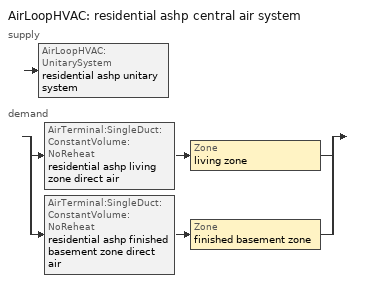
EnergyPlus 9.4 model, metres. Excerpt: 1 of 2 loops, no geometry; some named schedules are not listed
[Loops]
AirLoopHVAC 'residential ashp central air system'
 supply: AirLoopHVAC:UnitarySystem 'residential ashp unitary system'
 demand: split
  | AirTerminal:SingleDuct:ConstantVolume:NoReheat 'residential ashp living zone direct air' > Zone 'living zone'
  | AirTerminal:SingleDuct:ConstantVolume:NoReheat 'residential ashp finished basement zone direct air' > Zone 'finished basement zone'
[Sizing:System]
residential ashp central air system: Type of Load to Size On=Sensible; Design Outdoor Air Flow Rate {m3/s}=Autosize; Central Heating Maximum System Air Flow Ratio=0.3; Preheat Design Temperature {C}=7; Preheat Design Humidity Ratio {kgWater/kgDryAir}=0.008; Precool Design Temperature {C}=12.8; Precool Design Humidity Ratio {kgWater/kgDryAir}=0.008; Central Cooling Design Supply Air Temperature {C}=12.8; Central Heating Design Supply Air Temperature {C}=16.7; Type of Zone Sum to Use=NonCoincident; 100% Outdoor Air in Cooling=Yes; 100% Outdoor Air in Heating=Yes; Central Cooling Design Supply Air Humidity Ratio {kgWater/kgDryAir}=0.0085; Central Heating Design Supply Air Humidity Ratio {kgWater/kgDryAir}=0.008; Cooling Supply Air Flow Rate Method=DesignDay; Cooling Supply Air Flow Rate {m3/s}=0; Cooling Supply Air Flow Rate Per Floor Area {m3/s-m2}=0.00996765; Cooling Fraction of Autosized Cooling Supply Air Flow Rate=1; Cooling Supply Air Flow Rate Per Unit Cooling Capacity {m3/s-W}=3.94755e-05; Heating Supply Air Flow Rate Method=DesignDay; Heating Supply Air Flow Rate {m3/s}=0; Heating Supply Air Flow Rate Per Floor Area {m3/s-m2}=0.00996765; Heating Fraction of Autosized Heating Supply Air Flow Rate=1; Heating Fraction of Autosized Cooling Supply Air Flow Rate=1; Heating Supply Air Flow Rate Per Unit Heating Capacity {m3/s-W}=3.15882e-05; System Outdoor Air Method=ZoneSum; Zone Maximum Outdoor Air Fraction=1; Cooling Design Capacity Method=CoolingDesignCapacity; Cooling Design Capacity {W}=Autosize; Cooling Design Capacity Per Floor Area {W/m2}=234.7; Fraction of Autosized Cooling Design Capacity=1; Heating Design Capacity Method=HeatingDesignCapacity; Heating Design Capacity {W}=Autosize; Heating Design Capacity Per Floor Area {W/m2}=157; Fraction of Autosized Heating Design Capacity=1; Central Cooling Capacity Control Method=OnOff
[ZoneControl:Thermostat]
Name | Zone or ZoneList | Control Type Schedule | Control 1
finished basement zone Thermostat | finished basement zone | finished basement zone Thermostat Schedule | finished basement zone temperature setpoint
living zone Thermostat | living zone | living zone Thermostat Schedule | living zone temperature setpoint
[ThermostatSetpoint:DualSetpoint] Heating Setpoint Temperature Schedule=residential heating setpoint; Cooling Setpoint Temperature Schedule=residential cooling setpoint
finished basement zone temperature setpoint; living zone temperature setpoint
[AirTerminal:SingleDuct:ConstantVolume:NoReheat] Availability Schedule=Always On Discrete
Name | Maximum Air Flow Rate {m3/s}
residential ashp finished basement zone direct air | 0.0677372
residential ashp living zone direct air | 0.261926
[Zone equipment]
finished basement zone: residential ashp finished basement zone direct air
living zone: residential ashp living zone direct air
[Fan:OnOff]
residential ashp supply fan: Availability Schedule=Always On Discrete; Fan Total Efficiency=0.75; Pressure Rise {Pa}=794.58; Maximum Flow Rate {m3/s}=0.329668; Motor Efficiency=1; Motor In Airstream Fraction=1; Fan Power Ratio Function of Speed Ratio Curve=Fan On Off Power Curve; Fan Efficiency Ratio Function of Speed Ratio Curve=Fan On Off Efficiency Curve
[Coil:Cooling:DX:SingleSpeed]
residential ashp cooling coil: Availability Schedule=residential cooling season; Gross Rated Total Cooling Capacity {W}=4923; Gross Rated Sensible Heat Ratio=0.740612; Gross Rated Cooling COP {W/W}=4.07538; Rated Air Flow Rate {m3/s}=0.260427; Rated Evaporator Fan Power Per Volume Flow Rate {W/(m3/s)}=773.391; Total Cooling Capacity Function of Temperature Curve=Cool-Cap-fT1; Total Cooling Capacity Function of Flow Fraction Curve=Cool-Cap-fFF1; Energy Input Ratio Function of Temperature Curve=Cool-EIR-fT1; Energy Input Ratio Function of Flow Fraction Curve=Cool-EIR-fFF1; Part Load Fraction Correlation Curve=Cool-PLF-fPLR1; Nominal Time for Condensate Removal to Begin {s}=1000; Ratio of Initial Moisture Evaporation Rate and Steady State Latent Capacity=1.5; Maximum Cycling Rate {cycles/hr}=3; Latent Capacity Time Constant {s}=45; Condenser Type=AirCooled; Evaporative Condenser Effectiveness=0; Evaporative Condenser Air Flow Rate {m3/s}=Autosize; Evaporative Condenser Pump Rated Power Consumption {W}=Autosize; Crankcase Heater Capacity {W}=0; Maximum Outdoor Dry-Bulb Temperature for Crankcase Heater Operation {C}=0; Basin Heater Capacity {W/K}=0; Basin Heater Setpoint Temperature {C}=10
[Coil:Heating:Electric]
residential ashp supp heater: Availability Schedule=residential heating season; Efficiency=1; Nominal Capacity {W}=6357.25
[Coil:Heating:DX:SingleSpeed]
residential ashp heating coil: Availability Schedule=residential heating season; Gross Rated Heating Capacity {W}=4923; Gross Rated Heating COP {W/W}=3.33368; Rated Air Flow Rate {m3/s}=0.253755; Rated Supply Fan Power Per Volume Flow Rate {W/(m3/s)}=773.391; Heating Capacity Function of Temperature Curve=HP_Heat-Cap-fT1; Heating Capacity Function of Flow Fraction Curve=HP_Heat-CAP-fFF1; Energy Input Ratio Function of Temperature Curve=HP_Heat-EIR-fT1; Energy Input Ratio Function of Flow Fraction Curve=HP_Heat-EIR-fFF1; Part Load Fraction Correlation Curve=HP_Heat-PLF-fPLR1; Defrost Energy Input Ratio Function of Temperature Curve=DefrostEIR; Minimum Outdoor Dry-Bulb Temperature for Compressor Operation {C}=-17.7778; Maximum Outdoor Dry-Bulb Temperature for Defrost Operation {C}=4.44444; Crankcase Heater Capacity {W}=20; Maximum Outdoor Dry-Bulb Temperature for Crankcase Heater Operation {C}=12.7778; Defrost Strategy=ReverseCycle; Defrost Control=OnDemand; Defrost Time Period Fraction=0.166667; Resistive Defrost Heater Capacity {W}=2000
[AirLoopHVAC:UnitarySystem]
residential ashp unitary system: Control Type=Load; Controlling Zone or Thermostat Location=living zone; Dehumidification Control Type=None; Availability Schedule=Always On Discrete; Supply Fan=residential ashp supply fan; Fan Placement=BlowThrough; Supply Air Fan Operating Mode Schedule=Always Off Discrete; Heating Coil=residential ashp heating coil; DX Heating Coil Sizing Ratio=1; Cooling Coil=residential ashp cooling coil; Use DOAS DX Cooling Coil=No; Minimum Supply Air Temperature {C}=2; Latent Load Control=SensibleOnlyLoadControl; Supplemental Heating Coil=residential ashp supp heater; Cooling Supply Air Flow Rate Method=SupplyAirFlowRate; Cooling Supply Air Flow Rate {m3/s}=0.329663; Heating Supply Air Flow Rate Method=SupplyAirFlowRate; Heating Supply Air Flow Rate {m3/s}=0.206832; No Load Supply Air Flow Rate {m3/s}=0; Maximum Supply Air Temperature {C}=76.6667; Maximum Outdoor Dry-Bulb Temperature for Supplemental Heater Operation {C}=4.44444; Maximum Cycling Rate {cycles/hr}=2.5; Heat Pump Time Constant {s}=60; Fraction of On-Cycle Power Use=0.01; Heat Pump Fan Delay Time {s}=60; Ancillary On-Cycle Electric Power {W}=0; Ancillary Off-Cycle Electric Power {W}=0
[AirLoopHVAC]
residential ashp central air system: Design Supply Air Flow Rate {m3/s}=0.329663
[AirLoopHVAC:ReturnPlenum]
Air Loop HVAC Return Plenum 1: Zone=res ds_1 ret air zone
[EnergyManagementSystem:Sensor]
Name | Output:Variable or Output:Meter Index Key | Output:Variable or Output:Meter
residential_ceiling_fan_sched_val_sensor | residential ceiling fan schedule | Schedule Value
residential_ceiling_fan_tin_sensor; res_af_1_tin_s | living zone | Zone Mean Air Temperature
res_af_1_tt_s | living zone | Zone Outdoor Air Drybulb Temperature
res_af_vw_s |  | Site Wind Speed
res_ds_1_win_s | living zone | Zone Mean Air Humidity Ratio
res_infil_1_bath_sch_s | res mv_1 bath exhaust schedule | Schedule Value
res_infil_1_dryer_sch_s | res mv_1 dryer exhaust schedule | Schedule Value
res_infil_1_range_sch_s | res mv_1 range exhaust schedule | Schedule Value
res_infil_1_wh_sch_s | Always On Discrete | Schedule Value
res_nv_1_nva_s | res nv_1 avail schedule | Schedule Value
res_nv_1_sp_s | res nv_1 temp schedule | Schedule Value
res_nv_pb_s |  | Site Outdoor Air Barometric Pressure
res_nv_wt_s |  | Site Outdoor Air Humidity Ratio
[EnergyManagementSystem:Actuator]
Name | Actuated Component Unique | Actuated Component Type | Actuated Component Control Type
residential_ceiling_fan_sched_override | residential ceiling fan master | Schedule:Constant | Schedule Value
res_infil_1_bath_fan_act | res infil_1 bath fan | ElectricEquipment | Electricity Rate
res_infil_1_flow_act | res infil_1 flow | Zone Infiltration | Air Exchange Flow Rate
res_infil_1_house_fan_act | res infil_1 house fan | ElectricEquipment | Electricity Rate
res_infil_1_range_fan_act | res infil_1 range fan | ElectricEquipment | Electricity Rate
res_nv_1_flow_act | res nv_1 flow | Zone Infiltration | Air Exchange Flow Rate
[EnergyManagementSystem:ProgramCallingManager]
res af_1 program calling manager: BeginTimestepBeforePredictor; res_infil_1_program; res_nv_1_program
res ds_1 program calling manager: EndOfSystemTimestepAfterHVACReporting; res_ds_1_program
residential ceiling fan program calling manager: BeginTimestepBeforePredictor; residential_ceiling_fan_schedule_program
[EnergyManagementSystem:Program]
residential_ceiling_fan_schedule_program: If residential_ceiling_fan_sched_val_sensor == 0; Set residential_ceiling_fan_sched_override = 0; ElseIf residential_ceiling_fan_tin_sensor < 22.722; Set residential_ceiling_fan_sched_override = 0; Else; Set residential_ceiling_fan_sched_override = 1; EndIf
res_ds_1_program: Set res_ds_1_lk_sup_fan_equiv = 0; Set res_ds_1_lk_ret_fan_equiv = 0
res_infil_1_program: Set p_m = 0.14; Set p_s = 0.22; Set s_m = 270; Set s_s = 370; Set z_m = 9.99744; Set z_s = 2.4384; Set f_t = (((s_m/z_m)^p_m)*((z_s/s_s)^p_s)); Set Tdiff = res_af_1_tin_s-res_af_1_tt_s; Set dT = @Abs Tdiff; Set c = 0.0453; Set Cs = 0.0533; Set Cw = 0.1592; Set n = 0.67; Set sft = (f_t*0.5); Set temp1 = ((c*Cw)*((sft*res_af_vw_s)^(2*n)))^2; Set Qn = (((c*Cs*(dT^n))^2)+temp1)^0.5; Set Tdiff = res_af_1_tin_s-res_af_1_tt_s; Set dT = @Abs Tdiff; Set QWHV = res_infil_1_wh_sch_s*0.0; Set Qrange = res_infil_1_range_sch_s*0.0472; Set Qdryer = res_infil_1_dryer_sch_s*0.0472; Set Qbath = res_infil_1_bath_sch_s*0.0472; Set QhpwhOut = 0; Set QhpwhIn = 0; Set QductsOut = res_ds_1_lk_ret_fan_equiv; Set QductsIn = res_ds_1_lk_sup_fan_equiv; Set Qout = Qrange+Qbath+Qdryer+QhpwhOut+QductsOut; Set Qin = QWHV+QhpwhIn+QductsIn; Set Qu = @Abs (Qout- Qin); Set Qb = (@Min Qout Qin); Set faneff_wh = 1; Set res_infil_1_house_fan_act = (QWHV*300)/faneff_wh; Set faneff_sp = 0.4719474432000001; Set res_infil_1_range_fan_act = (Qrange*300)/faneff_sp; Set res_infil_1_bath_fan_act = (Qbath*300)/faneff_sp; Set Q_acctd_for_elsewhere = QhpwhOut+QhpwhIn+QductsOut+QductsIn; Set res_infil_1_flow_act = (((Qu^2)+(Qn^2))^0.5)-Q_acctd_for_elsewhere; Set res_infil_1_flow_act = (@Max res_infil_1_flow_act 0)
res_nv_1_program: Set Tdiff = res_af_1_tin_s-res_af_1_tt_s; Set dT = (@Abs Tdiff); Set pt = (@RhFnTdbWPb res_af_1_tt_s res_nv_wt_s res_nv_pb_s); Set NVA = 4890.462504330064; Set Cs = 8.963020389461627e-05; Set Cw = 6.158219665777789e-05; Set MNV = 1.258526515199997; Set MHR = 0.0115; Set MRH = 0.7; Set temp1 = (res_nv_1_nva_s*NVA); Set SGNV = temp1*((((Cs*dT)+(Cw*(res_af_vw_s^2)))^0.5)/1000); If (res_nv_wt_s<MHR) && (pt<MRH) && (res_af_1_tin_s>res_nv_1_sp_s); Set temp2 = (res_af_1_tin_s-res_nv_1_sp_s); Set NVadj1 = temp2/(res_af_1_tin_s-res_af_1_tt_s); Set NVadj2 = (@Min NVadj1 1); Set NVadj3 = (@Max NVadj2 0); Set NVadj = SGNV*NVadj3; Set res_nv_1_flow_act = (@Min NVadj MNV); Else; Set res_nv_1_flow_act = 0; EndIf
[EnergyManagementSystem:GlobalVariable]
res_ds_1_lk_ret_fan_equiv
res_ds_1_lk_sup_fan_equiv
[AvailabilityManager:Scheduled]
residential ashp central air system Availability Manager: Schedule=Always On Discrete
[Generator:PVWatts]
residential photovoltaics generator: DC System Capacity {W}=4000; Module Type=Standard; Array Type=FixedRoofMounted; System Losses=0.14; Array Geometry Type=TiltAzimuth; Tilt Angle {deg}=26.5651; Azimuth Angle {deg}=180; Ground Coverage Ratio=0.4
[ElectricLoadCenter:Inverter:PVWatts]
residential photovoltaics inverter: DC to AC Size Ratio=1.1; Inverter Efficiency=0.96
[ElectricLoadCenter:Generators]
residential photovoltaics elec load center dist Generators: Generator 1=residential photovoltaics generator; Generator 1 Rated Electric Power Output {W}=4000
[ElectricLoadCenter:Distribution]
residential photovoltaics elec load center dist: Generator List=residential photovoltaics elec load center dist Generators; Generator Operation Scheme Type=Baseload; Electrical Buss Type=DirectCurrentWithInverter; Inverter=residential photovoltaics inverter
[PythonPlugin:Instance]
My thermochromic surface emulator: Run During Warmup Days=Yes; Python Module=PythonPluginThermochromicSurface2; Plugin Class=Living_Zone_Surface_Control
[Schedule:Day:Interval]
residential heating setpoint allday1; residential heating setpoint allday2; residential heating setpoint allday3; residential heating setpoint allday4; residential heating setpoint allday5; residential heating setpoint allday6; residential heating setpoint allday7; residential heating setpoint allday8; residential heating setpoint allday9; residential heating setpoint allday10; residential heating setpoint allday11; residential heating setpoint allday12: No, 24:00, 20
Schedule Day 9; Schedule Day 10; Schedule Day 11; Schedule Day 8: No, 24:00, 0
residential cooling setpoint allday1; residential cooling setpoint allday2; residential cooling setpoint allday3; residential cooling setpoint allday4; residential cooling setpoint allday10; residential cooling setpoint allday11; residential cooling setpoint allday12: No, 01:00, 24.7778, 02:00, 24.7778, 03:00, 24.7778, 04:00, 24.7778, 05:00, 24.7778, 06:00, 24.7778, 07:00, 24.7778, 08:00, 24.7778, 09:00, 24.7778, 10:00, 24.7778, 11:00, 24.7778, 12:00, 24.7778, 13:00, 24.7778, 14:00, 24.7778, 15:00, 24.7778, 16:00, 24.7778, 17:00, 24.7778, 18:00, 24.7778, 19:00, 24.7778, 20:00, 24.7778, 21:00, 24.7778, 22:00, 24.7778, 23:00, 24.7778, 24:00, 24.7778
residential cooling setpoint allday5; residential cooling setpoint allday6; residential cooling setpoint allday7; residential cooling setpoint allday8; residential cooling setpoint allday9: No, 01:00, 20.7778, 02:00, 20.7778, 03:00, 20.7778, 04:00, 20.7778, 05:00, 20.7778, 06:00, 20.7778, 07:00, 24.7778, 08:00, 24.7778, 09:00, 24.7778, 10:00, 24.7778, 11:00, 24.7778, 12:00, 24.7778, 13:00, 24.7778, 14:00, 24.7778, 15:00, 24.7778, 16:00, 24.7778, 17:00, 24.7778, 18:00, 24.7778, 19:00, 24.7778, 20:00, 24.7778, 21:00, 24.7778, 22:00, 24.7778, 23:00, 24.7778, 24:00, 24.7778
residential cooling season allday1; residential cooling season allday10; residential cooling season allday11; residential cooling season allday12; residential cooling season allday2; residential cooling season allday3; residential cooling season allday4; residential cooling season allday5; residential cooling season allday6; residential cooling season allday7; residential cooling season allday8; residential cooling season allday9; residential heating season allday1; residential heating season allday10; residential heating season allday11; residential heating season allday12; residential heating season allday2; residential heating season allday3; residential heating season allday4; residential heating season allday5; residential heating season allday6; residential heating season allday7; residential heating season allday8; residential heating season allday9: No, 24:00, 1
[Schedule:Week:Daily]
residential heating setpoint Week Rule - Jan1-Jan6: Schedule Day 9, residential heating setpoint allday1, residential heating setpoint allday1, residential heating setpoint allday1, residential heating setpoint allday1, residential heating setpoint allday1, residential heating setpoint allday1, Schedule Day 9, Schedule Day 9, Schedule Day 9, Schedule Day 9, Schedule Day 9
residential heating setpoint Week Rule - Jan7-Jan27: residential heating setpoint allday1, residential heating setpoint allday1, residential heating setpoint allday1, residential heating setpoint allday1, residential heating setpoint allday1, residential heating setpoint allday1, residential heating setpoint allday1, Schedule Day 9, Schedule Day 9, Schedule Day 9, Schedule Day 9, Schedule Day 9
residential heating setpoint Week Rule - Jan28-Feb3: residential heating setpoint allday1, residential heating setpoint allday1, residential heating setpoint allday1, residential heating setpoint allday1, residential heating setpoint allday2, residential heating setpoint allday2, residential heating setpoint allday2, Schedule Day 9, Schedule Day 9, Schedule Day 9, Schedule Day 9, Schedule Day 9
residential heating setpoint Week Rule - Feb4-Feb24: residential heating setpoint allday2, residential heating setpoint allday2, residential heating setpoint allday2, residential heating setpoint allday2, residential heating setpoint allday2, residential heating setpoint allday2, residential heating setpoint allday2, Schedule Day 9, Schedule Day 9, Schedule Day 9, Schedule Day 9, Schedule Day 9
residential heating setpoint Week Rule - Feb25-Mar3: residential heating setpoint allday2, residential heating setpoint allday2, residential heating setpoint allday2, residential heating setpoint allday2, residential heating setpoint allday3, residential heating setpoint allday3, residential heating setpoint allday3, Schedule Day 9, Schedule Day 9, Schedule Day 9, Schedule Day 9, Schedule Day 9
residential heating setpoint Week Rule - Mar4-Mar31: residential heating setpoint allday3, residential heating setpoint allday3, residential heating setpoint allday3, residential heating setpoint allday3, residential heating setpoint allday3, residential heating setpoint allday3, residential heating setpoint allday3, Schedule Day 9, Schedule Day 9, Schedule Day 9, Schedule Day 9, Schedule Day 9
residential heating setpoint Week Rule - Apr1-Apr28: residential heating setpoint allday4, residential heating setpoint allday4, residential heating setpoint allday4, residential heating setpoint allday4, residential heating setpoint allday4, residential heating setpoint allday4, residential heating setpoint allday4, Schedule Day 9, Schedule Day 9, Schedule Day 9, Schedule Day 9, Schedule Day 9
residential heating setpoint Week Rule - Apr29-May5: residential heating setpoint allday4, residential heating setpoint allday4, residential heating setpoint allday5, residential heating setpoint allday5, residential heating setpoint allday5, residential heating setpoint allday5, residential heating setpoint allday5, Schedule Day 9, Schedule Day 9, Schedule Day 9, Schedule Day 9, Schedule Day 9
residential heating setpoint Week Rule - May6-May26: residential heating setpoint allday5, residential heating setpoint allday5, residential heating setpoint allday5, residential heating setpoint allday5, residential heating setpoint allday5, residential heating setpoint allday5, residential heating setpoint allday5, Schedule Day 9, Schedule Day 9, Schedule Day 9, Schedule Day 9, Schedule Day 9
residential heating setpoint Week Rule - May27-Jun2: residential heating setpoint allday5, residential heating setpoint allday5, residential heating setpoint allday5, residential heating setpoint allday5, residential heating setpoint allday5, residential heating setpoint allday6, residential heating setpoint allday6, Schedule Day 9, Schedule Day 9, Schedule Day 9, Schedule Day 9, Schedule Day 9
residential heating setpoint Week Rule - Jun3-Jun30: residential heating setpoint allday6, residential heating setpoint allday6, residential heating setpoint allday6, residential heating setpoint allday6, residential heating setpoint allday6, residential heating setpoint allday6, residential heating setpoint allday6, Schedule Day 9, Schedule Day 9, Schedule Day 9, Schedule Day 9, Schedule Day 9
residential heating setpoint Week Rule - Jul1-Jul28: residential heating setpoint allday7, residential heating setpoint allday7, residential heating setpoint allday7, residential heating setpoint allday7, residential heating setpoint allday7, residential heating setpoint allday7, residential heating setpoint allday7, Schedule Day 9, Schedule Day 9, Schedule Day 9, Schedule Day 9, Schedule Day 9
residential heating setpoint Week Rule - Jul29-Aug4: residential heating setpoint allday7, residential heating setpoint allday7, residential heating setpoint allday7, residential heating setpoint allday8, residential heating setpoint allday8, residential heating setpoint allday8, residential heating setpoint allday8, Schedule Day 9, Schedule Day 9, Schedule Day 9, Schedule Day 9, Schedule Day 9
residential heating setpoint Week Rule - Aug5-Aug25: residential heating setpoint allday8, residential heating setpoint allday8, residential heating setpoint allday8, residential heating setpoint allday8, residential heating setpoint allday8, residential heating setpoint allday8, residential heating setpoint allday8, Schedule Day 9, Schedule Day 9, Schedule Day 9, Schedule Day 9, Schedule Day 9
residential heating setpoint Week Rule - Aug26-Sep1: residential heating setpoint allday8, residential heating setpoint allday8, residential heating setpoint allday8, residential heating setpoint allday8, residential heating setpoint allday8, residential heating setpoint allday8, residential heating setpoint allday9, Schedule Day 9, Schedule Day 9, Schedule Day 9, Schedule Day 9, Schedule Day 9
residential heating setpoint Week Rule - Sep2-Sep29: residential heating setpoint allday9, residential heating setpoint allday9, residential heating setpoint allday9, residential heating setpoint allday9, residential heating setpoint allday9, residential heating setpoint allday9, residential heating setpoint allday9, Schedule Day 9, Schedule Day 9, Schedule Day 9, Schedule Day 9, Schedule Day 9
residential heating setpoint Week Rule - Sep30-Oct6: residential heating setpoint allday9, residential heating setpoint allday10, residential heating setpoint allday10, residential heating setpoint allday10, residential heating setpoint allday10, residential heating setpoint allday10, residential heating setpoint allday10, Schedule Day 9, Schedule Day 9, Schedule Day 9, Schedule Day 9, Schedule Day 9
residential heating setpoint Week Rule - Oct7-Oct27: residential heating setpoint allday10, residential heating setpoint allday10, residential heating setpoint allday10, residential heating setpoint allday10, residential heating setpoint allday10, residential heating setpoint allday10, residential heating setpoint allday10, Schedule Day 9, Schedule Day 9, Schedule Day 9, Schedule Day 9, Schedule Day 9
residential heating setpoint Week Rule - Oct28-Nov3: residential heating setpoint allday10, residential heating setpoint allday10, residential heating setpoint allday10, residential heating setpoint allday10, residential heating setpoint allday11, residential heating setpoint allday11, residential heating setpoint allday11, Schedule Day 9, Schedule Day 9, Schedule Day 9, Schedule Day 9, Schedule Day 9
residential heating setpoint Week Rule - Nov4-Nov24: residential heating setpoint allday11, residential heating setpoint allday11, residential heating setpoint allday11, residential heating setpoint allday11, residential heating setpoint allday11, residential heating setpoint allday11, residential heating setpoint allday11, Schedule Day 9, Schedule Day 9, Schedule Day 9, Schedule Day 9, Schedule Day 9
residential heating setpoint Week Rule - Nov25-Dec1: residential heating setpoint allday11, residential heating setpoint allday11, residential heating setpoint allday11, residential heating setpoint allday11, residential heating setpoint allday11, residential heating setpoint allday11, residential heating setpoint allday12, Schedule Day 9, Schedule Day 9, Schedule Day 9, Schedule Day 9, Schedule Day 9
residential heating setpoint Week Rule - Dec2-Dec31: residential heating setpoint allday12, residential heating setpoint allday12, residential heating setpoint allday12, residential heating setpoint allday12, residential heating setpoint allday12, residential heating setpoint allday12, residential heating setpoint allday12, Schedule Day 9, Schedule Day 9, Schedule Day 9, Schedule Day 9, Schedule Day 9
residential cooling setpoint Week Rule - Jan1-Jan6: Schedule Day 10, residential cooling setpoint allday1, residential cooling setpoint allday1, residential cooling setpoint allday1, residential cooling setpoint allday1, residential cooling setpoint allday1, residential cooling setpoint allday1, Schedule Day 10, Schedule Day 10, Schedule Day 10, Schedule Day 10, Schedule Day 10
residential cooling setpoint Week Rule - Jan7-Jan27: residential cooling setpoint allday1, residential cooling setpoint allday1, residential cooling setpoint allday1, residential cooling setpoint allday1, residential cooling setpoint allday1, residential cooling setpoint allday1, residential cooling setpoint allday1, Schedule Day 10, Schedule Day 10, Schedule Day 10, Schedule Day 10, Schedule Day 10
residential cooling setpoint Week Rule - Jan28-Feb3: residential cooling setpoint allday1, residential cooling setpoint allday1, residential cooling setpoint allday1, residential cooling setpoint allday1, residential cooling setpoint allday2, residential cooling setpoint allday2, residential cooling setpoint allday2, Schedule Day 10, Schedule Day 10, Schedule Day 10, Schedule Day 10, Schedule Day 10
residential cooling setpoint Week Rule - Feb4-Feb24: residential cooling setpoint allday2, residential cooling setpoint allday2, residential cooling setpoint allday2, residential cooling setpoint allday2, residential cooling setpoint allday2, residential cooling setpoint allday2, residential cooling setpoint allday2, Schedule Day 10, Schedule Day 10, Schedule Day 10, Schedule Day 10, Schedule Day 10
residential cooling setpoint Week Rule - Feb25-Mar3: residential cooling setpoint allday2, residential cooling setpoint allday2, residential cooling setpoint allday2, residential cooling setpoint allday2, residential cooling setpoint allday3, residential cooling setpoint allday3, residential cooling setpoint allday3, Schedule Day 10, Schedule Day 10, Schedule Day 10, Schedule Day 10, Schedule Day 10
residential cooling setpoint Week Rule - Mar4-Mar31: residential cooling setpoint allday3, residential cooling setpoint allday3, residential cooling setpoint allday3, residential cooling setpoint allday3, residential cooling setpoint allday3, residential cooling setpoint allday3, residential cooling setpoint allday3, Schedule Day 10, Schedule Day 10, Schedule Day 10, Schedule Day 10, Schedule Day 10
residential cooling setpoint Week Rule - Apr1-Apr28: residential cooling setpoint allday4, residential cooling setpoint allday4, residential cooling setpoint allday4, residential cooling setpoint allday4, residential cooling setpoint allday4, residential cooling setpoint allday4, residential cooling setpoint allday4, Schedule Day 10, Schedule Day 10, Schedule Day 10, Schedule Day 10, Schedule Day 10
residential cooling setpoint Week Rule - Apr29-May5: residential cooling setpoint allday4, residential cooling setpoint allday4, residential cooling setpoint allday5, residential cooling setpoint allday5, residential cooling setpoint allday5, residential cooling setpoint allday5, residential cooling setpoint allday5, Schedule Day 10, Schedule Day 10, Schedule Day 10, Schedule Day 10, Schedule Day 10
residential cooling setpoint Week Rule - May6-May26: residential cooling setpoint allday5, residential cooling setpoint allday5, residential cooling setpoint allday5, residential cooling setpoint allday5, residential cooling setpoint allday5, residential cooling setpoint allday5, residential cooling setpoint allday5, Schedule Day 10, Schedule Day 10, Schedule Day 10, Schedule Day 10, Schedule Day 10
residential cooling setpoint Week Rule - May27-Jun2: residential cooling setpoint allday5, residential cooling setpoint allday5, residential cooling setpoint allday5, residential cooling setpoint allday5, residential cooling setpoint allday5, residential cooling setpoint allday6, residential cooling setpoint allday6, Schedule Day 10, Schedule Day 10, Schedule Day 10, Schedule Day 10, Schedule Day 10
residential cooling setpoint Week Rule - Jun3-Jun30: residential cooling setpoint allday6, residential cooling setpoint allday6, residential cooling setpoint allday6, residential cooling setpoint allday6, residential cooling setpoint allday6, residential cooling setpoint allday6, residential cooling setpoint allday6, Schedule Day 10, Schedule Day 10, Schedule Day 10, Schedule Day 10, Schedule Day 10
residential cooling setpoint Week Rule - Jul1-Jul28: residential cooling setpoint allday7, residential cooling setpoint allday7, residential cooling setpoint allday7, residential cooling setpoint allday7, residential cooling setpoint allday7, residential cooling setpoint allday7, residential cooling setpoint allday7, Schedule Day 10, Schedule Day 10, Schedule Day 10, Schedule Day 10, Schedule Day 10
residential cooling setpoint Week Rule - Jul29-Aug4: residential cooling setpoint allday7, residential cooling setpoint allday7, residential cooling setpoint allday7, residential cooling setpoint allday8, residential cooling setpoint allday8, residential cooling setpoint allday8, residential cooling setpoint allday8, Schedule Day 10, Schedule Day 10, Schedule Day 10, Schedule Day 10, Schedule Day 10
residential cooling setpoint Week Rule - Aug5-Aug25: residential cooling setpoint allday8, residential cooling setpoint allday8, residential cooling setpoint allday8, residential cooling setpoint allday8, residential cooling setpoint allday8, residential cooling setpoint allday8, residential cooling setpoint allday8, Schedule Day 10, Schedule Day 10, Schedule Day 10, Schedule Day 10, Schedule Day 10
residential cooling setpoint Week Rule - Aug26-Sep1: residential cooling setpoint allday8, residential cooling setpoint allday8, residential cooling setpoint allday8, residential cooling setpoint allday8, residential cooling setpoint allday8, residential cooling setpoint allday8, residential cooling setpoint allday9, Schedule Day 10, Schedule Day 10, Schedule Day 10, Schedule Day 10, Schedule Day 10
residential cooling setpoint Week Rule - Sep2-Sep29: residential cooling setpoint allday9, residential cooling setpoint allday9, residential cooling setpoint allday9, residential cooling setpoint allday9, residential cooling setpoint allday9, residential cooling setpoint allday9, residential cooling setpoint allday9, Schedule Day 10, Schedule Day 10, Schedule Day 10, Schedule Day 10, Schedule Day 10
residential cooling setpoint Week Rule - Sep30-Oct6: residential cooling setpoint allday9, residential cooling setpoint allday10, residential cooling setpoint allday10, residential cooling setpoint allday10, residential cooling setpoint allday10, residential cooling setpoint allday10, residential cooling setpoint allday10, Schedule Day 10, Schedule Day 10, Schedule Day 10, Schedule Day 10, Schedule Day 10
residential cooling setpoint Week Rule - Oct7-Oct27: residential cooling setpoint allday10, residential cooling setpoint allday10, residential cooling setpoint allday10, residential cooling setpoint allday10, residential cooling setpoint allday10, residential cooling setpoint allday10, residential cooling setpoint allday10, Schedule Day 10, Schedule Day 10, Schedule Day 10, Schedule Day 10, Schedule Day 10
residential cooling setpoint Week Rule - Oct28-Nov3: residential cooling setpoint allday10, residential cooling setpoint allday10, residential cooling setpoint allday10, residential cooling setpoint allday10, residential cooling setpoint allday11, residential cooling setpoint allday11, residential cooling setpoint allday11, Schedule Day 10, Schedule Day 10, Schedule Day 10, Schedule Day 10, Schedule Day 10
residential cooling setpoint Week Rule - Nov4-Nov24: residential cooling setpoint allday11, residential cooling setpoint allday11, residential cooling setpoint allday11, residential cooling setpoint allday11, residential cooling setpoint allday11, residential cooling setpoint allday11, residential cooling setpoint allday11, Schedule Day 10, Schedule Day 10, Schedule Day 10, Schedule Day 10, Schedule Day 10
residential cooling setpoint Week Rule - Nov25-Dec1: residential cooling setpoint allday11, residential cooling setpoint allday11, residential cooling setpoint allday11, residential cooling setpoint allday11, residential cooling setpoint allday11, residential cooling setpoint allday11, residential cooling setpoint allday12, Schedule Day 10, Schedule Day 10, Schedule Day 10, Schedule Day 10, Schedule Day 10
residential cooling setpoint Week Rule - Dec2-Dec31: residential cooling setpoint allday12, residential cooling setpoint allday12, residential cooling setpoint allday12, residential cooling setpoint allday12, residential cooling setpoint allday12, residential cooling setpoint allday12, residential cooling setpoint allday12, Schedule Day 10, Schedule Day 10, Schedule Day 10, Schedule Day 10, Schedule Day 10
residential cooling season Week Rule - Jan1-Jan6: Schedule Day 11, residential cooling season allday1, residential cooling season allday1, residential cooling season allday1, residential cooling season allday1, residential cooling season allday1, residential cooling season allday1, Schedule Day 11, Schedule Day 11, Schedule Day 11, Schedule Day 11, Schedule Day 11
residential cooling season Week Rule - Jan7-Jan27: residential cooling season allday1, residential cooling season allday1, residential cooling season allday1, residential cooling season allday1, residential cooling season allday1, residential cooling season allday1, residential cooling season allday1, Schedule Day 11, Schedule Day 11, Schedule Day 11, Schedule Day 11, Schedule Day 11
residential cooling season Week Rule - Jan28-Feb3: residential cooling season allday1, residential cooling season allday1, residential cooling season allday1, residential cooling season allday1, residential cooling season allday2, residential cooling season allday2, residential cooling season allday2, Schedule Day 11, Schedule Day 11, Schedule Day 11, Schedule Day 11, Schedule Day 11
residential cooling season Week Rule - Feb4-Feb24: residential cooling season allday2, residential cooling season allday2, residential cooling season allday2, residential cooling season allday2, residential cooling season allday2, residential cooling season allday2, residential cooling season allday2, Schedule Day 11, Schedule Day 11, Schedule Day 11, Schedule Day 11, Schedule Day 11
residential cooling season Week Rule - Feb25-Mar3: residential cooling season allday2, residential cooling season allday2, residential cooling season allday2, residential cooling season allday2, residential cooling season allday3, residential cooling season allday3, residential cooling season allday3, Schedule Day 11, Schedule Day 11, Schedule Day 11, Schedule Day 11, Schedule Day 11
residential cooling season Week Rule - Mar4-Mar31: residential cooling season allday3, residential cooling season allday3, residential cooling season allday3, residential cooling season allday3, residential cooling season allday3, residential cooling season allday3, residential cooling season allday3, Schedule Day 11, Schedule Day 11, Schedule Day 11, Schedule Day 11, Schedule Day 11
residential cooling season Week Rule - Apr1-Apr28: residential cooling season allday4, residential cooling season allday4, residential cooling season allday4, residential cooling season allday4, residential cooling season allday4, residential cooling season allday4, residential cooling season allday4, Schedule Day 11, Schedule Day 11, Schedule Day 11, Schedule Day 11, Schedule Day 11
residential cooling season Week Rule - Apr29-May5: residential cooling season allday4, residential cooling season allday4, residential cooling season allday5, residential cooling season allday5, residential cooling season allday5, residential cooling season allday5, residential cooling season allday5, Schedule Day 11, Schedule Day 11, Schedule Day 11, Schedule Day 11, Schedule Day 11
residential cooling season Week Rule - May6-May26: residential cooling season allday5, residential cooling season allday5, residential cooling season allday5, residential cooling season allday5, residential cooling season allday5, residential cooling season allday5, residential cooling season allday5, Schedule Day 11, Schedule Day 11, Schedule Day 11, Schedule Day 11, Schedule Day 11
residential cooling season Week Rule - May27-Jun2: residential cooling season allday5, residential cooling season allday5, residential cooling season allday5, residential cooling season allday5, residential cooling season allday5, residential cooling season allday6, residential cooling season allday6, Schedule Day 11, Schedule Day 11, Schedule Day 11, Schedule Day 11, Schedule Day 11
residential cooling season Week Rule - Jun3-Jun30: residential cooling season allday6, residential cooling season allday6, residential cooling season allday6, residential cooling season allday6, residential cooling season allday6, residential cooling season allday6, residential cooling season allday6, Schedule Day 11, Schedule Day 11, Schedule Day 11, Schedule Day 11, Schedule Day 11
residential cooling season Week Rule - Jul1-Jul28: residential cooling season allday7, residential cooling season allday7, residential cooling season allday7, residential cooling season allday7, residential cooling season allday7, residential cooling season allday7, residential cooling season allday7, Schedule Day 11, Schedule Day 11, Schedule Day 11, Schedule Day 11, Schedule Day 11
residential cooling season Week Rule - Jul29-Aug4: residential cooling season allday7, residential cooling season allday7, residential cooling season allday7, residential cooling season allday8, residential cooling season allday8, residential cooling season allday8, residential cooling season allday8, Schedule Day 11, Schedule Day 11, Schedule Day 11, Schedule Day 11, Schedule Day 11
residential cooling season Week Rule - Aug5-Aug25: residential cooling season allday8, residential cooling season allday8, residential cooling season allday8, residential cooling season allday8, residential cooling season allday8, residential cooling season allday8, residential cooling season allday8, Schedule Day 11, Schedule Day 11, Schedule Day 11, Schedule Day 11, Schedule Day 11
residential cooling season Week Rule - Aug26-Sep1: residential cooling season allday8, residential cooling season allday8, residential cooling season allday8, residential cooling season allday8, residential cooling season allday8, residential cooling season allday8, residential cooling season allday9, Schedule Day 11, Schedule Day 11, Schedule Day 11, Schedule Day 11, Schedule Day 11
residential cooling season Week Rule - Sep2-Sep29: residential cooling season allday9, residential cooling season allday9, residential cooling season allday9, residential cooling season allday9, residential cooling season allday9, residential cooling season allday9, residential cooling season allday9, Schedule Day 11, Schedule Day 11, Schedule Day 11, Schedule Day 11, Schedule Day 11
residential cooling season Week Rule - Sep30-Oct6: residential cooling season allday9, residential cooling season allday10, residential cooling season allday10, residential cooling season allday10, residential cooling season allday10, residential cooling season allday10, residential cooling season allday10, Schedule Day 11, Schedule Day 11, Schedule Day 11, Schedule Day 11, Schedule Day 11
residential cooling season Week Rule - Oct7-Oct27: residential cooling season allday10, residential cooling season allday10, residential cooling season allday10, residential cooling season allday10, residential cooling season allday10, residential cooling season allday10, residential cooling season allday10, Schedule Day 11, Schedule Day 11, Schedule Day 11, Schedule Day 11, Schedule Day 11
residential cooling season Week Rule - Oct28-Nov3: residential cooling season allday10, residential cooling season allday10, residential cooling season allday10, residential cooling season allday10, residential cooling season allday11, residential cooling season allday11, residential cooling season allday11, Schedule Day 11, Schedule Day 11, Schedule Day 11, Schedule Day 11, Schedule Day 11
residential cooling season Week Rule - Nov4-Nov24: residential cooling season allday11, residential cooling season allday11, residential cooling season allday11, residential cooling season allday11, residential cooling season allday11, residential cooling season allday11, residential cooling season allday11, Schedule Day 11, Schedule Day 11, Schedule Day 11, Schedule Day 11, Schedule Day 11
residential cooling season Week Rule - Nov25-Dec1: residential cooling season allday11, residential cooling season allday11, residential cooling season allday11, residential cooling season allday11, residential cooling season allday11, residential cooling season allday11, residential cooling season allday12, Schedule Day 11, Schedule Day 11, Schedule Day 11, Schedule Day 11, Schedule Day 11
residential cooling season Week Rule - Dec2-Dec31: residential cooling season allday12, residential cooling season allday12, residential cooling season allday12, residential cooling season allday12, residential cooling season allday12, residential cooling season allday12, residential cooling season allday12, Schedule Day 11, Schedule Day 11, Schedule Day 11, Schedule Day 11, Schedule Day 11
residential heating season Week Rule - Jan1-Jan6: Schedule Day 8, residential heating season allday1, residential heating season allday1, residential heating season allday1, residential heating season allday1, residential heating season allday1, residential heating season allday1, Schedule Day 8, Schedule Day 8, Schedule Day 8, Schedule Day 8, Schedule Day 8
residential heating season Week Rule - Jan7-Jan27: residential heating season allday1, residential heating season allday1, residential heating season allday1, residential heating season allday1, residential heating season allday1, residential heating season allday1, residential heating season allday1, Schedule Day 8, Schedule Day 8, Schedule Day 8, Schedule Day 8, Schedule Day 8
residential heating season Week Rule - Jan28-Feb3: residential heating season allday1, residential heating season allday1, residential heating season allday1, residential heating season allday1, residential heating season allday2, residential heating season allday2, residential heating season allday2, Schedule Day 8, Schedule Day 8, Schedule Day 8, Schedule Day 8, Schedule Day 8
residential heating season Week Rule - Feb4-Feb24: residential heating season allday2, residential heating season allday2, residential heating season allday2, residential heating season allday2, residential heating season allday2, residential heating season allday2, residential heating season allday2, Schedule Day 8, Schedule Day 8, Schedule Day 8, Schedule Day 8, Schedule Day 8
residential heating season Week Rule - Feb25-Mar3: residential heating season allday2, residential heating season allday2, residential heating season allday2, residential heating season allday2, residential heating season allday3, residential heating season allday3, residential heating season allday3, Schedule Day 8, Schedule Day 8, Schedule Day 8, Schedule Day 8, Schedule Day 8
residential heating season Week Rule - Mar4-Mar31: residential heating season allday3, residential heating season allday3, residential heating season allday3, residential heating season allday3, residential heating season allday3, residential heating season allday3, residential heating season allday3, Schedule Day 8, Schedule Day 8, Schedule Day 8, Schedule Day 8, Schedule Day 8
residential heating season Week Rule - Apr1-Apr28: residential heating season allday4, residential heating season allday4, residential heating season allday4, residential heating season allday4, residential heating season allday4, residential heating season allday4, residential heating season allday4, Schedule Day 8, Schedule Day 8, Schedule Day 8, Schedule Day 8, Schedule Day 8
residential heating season Week Rule - Apr29-May5: residential heating season allday4, residential heating season allday4, residential heating season allday5, residential heating season allday5, residential heating season allday5, residential heating season allday5, residential heating season allday5, Schedule Day 8, Schedule Day 8, Schedule Day 8, Schedule Day 8, Schedule Day 8
residential heating season Week Rule - May6-May26: residential heating season allday5, residential heating season allday5, residential heating season allday5, residential heating season allday5, residential heating season allday5, residential heating season allday5, residential heating season allday5, Schedule Day 8, Schedule Day 8, Schedule Day 8, Schedule Day 8, Schedule Day 8
residential heating season Week Rule - May27-Jun2: residential heating season allday5, residential heating season allday5, residential heating season allday5, residential heating season allday5, residential heating season allday5, residential heating season allday6, residential heating season allday6, Schedule Day 8, Schedule Day 8, Schedule Day 8, Schedule Day 8, Schedule Day 8
residential heating season Week Rule - Jun3-Jun30: residential heating season allday6, residential heating season allday6, residential heating season allday6, residential heating season allday6, residential heating season allday6, residential heating season allday6, residential heating season allday6, Schedule Day 8, Schedule Day 8, Schedule Day 8, Schedule Day 8, Schedule Day 8
residential heating season Week Rule - Jul1-Jul28: residential heating season allday7, residential heating season allday7, residential heating season allday7, residential heating season allday7, residential heating season allday7, residential heating season allday7, residential heating season allday7, Schedule Day 8, Schedule Day 8, Schedule Day 8, Schedule Day 8, Schedule Day 8
residential heating season Week Rule - Jul29-Aug4: residential heating season allday7, residential heating season allday7, residential heating season allday7, residential heating season allday8, residential heating season allday8, residential heating season allday8, residential heating season allday8, Schedule Day 8, Schedule Day 8, Schedule Day 8, Schedule Day 8, Schedule Day 8
residential heating season Week Rule - Aug5-Aug25: residential heating season allday8, residential heating season allday8, residential heating season allday8, residential heating season allday8, residential heating season allday8, residential heating season allday8, residential heating season allday8, Schedule Day 8, Schedule Day 8, Schedule Day 8, Schedule Day 8, Schedule Day 8
residential heating season Week Rule - Aug26-Sep1: residential heating season allday8, residential heating season allday8, residential heating season allday8, residential heating season allday8, residential heating season allday8, residential heating season allday8, residential heating season allday9, Schedule Day 8, Schedule Day 8, Schedule Day 8, Schedule Day 8, Schedule Day 8
residential heating season Week Rule - Sep2-Sep29: residential heating season allday9, residential heating season allday9, residential heating season allday9, residential heating season allday9, residential heating season allday9, residential heating season allday9, residential heating season allday9, Schedule Day 8, Schedule Day 8, Schedule Day 8, Schedule Day 8, Schedule Day 8
residential heating season Week Rule - Sep30-Oct6: residential heating season allday9, residential heating season allday10, residential heating season allday10, residential heating season allday10, residential heating season allday10, residential heating season allday10, residential heating season allday10, Schedule Day 8, Schedule Day 8, Schedule Day 8, Schedule Day 8, Schedule Day 8
residential heating season Week Rule - Oct7-Oct27: residential heating season allday10, residential heating season allday10, residential heating season allday10, residential heating season allday10, residential heating season allday10, residential heating season allday10, residential heating season allday10, Schedule Day 8, Schedule Day 8, Schedule Day 8, Schedule Day 8, Schedule Day 8
residential heating season Week Rule - Oct28-Nov3: residential heating season allday10, residential heating season allday10, residential heating season allday10, residential heating season allday10, residential heating season allday11, residential heating season allday11, residential heating season allday11, Schedule Day 8, Schedule Day 8, Schedule Day 8, Schedule Day 8, Schedule Day 8
residential heating season Week Rule - Nov4-Nov24: residential heating season allday11, residential heating season allday11, residential heating season allday11, residential heating season allday11, residential heating season allday11, residential heating season allday11, residential heating season allday11, Schedule Day 8, Schedule Day 8, Schedule Day 8, Schedule Day 8, Schedule Day 8
residential heating season Week Rule - Nov25-Dec1: residential heating season allday11, residential heating season allday11, residential heating season allday11, residential heating season allday11, residential heating season allday11, residential heating season allday11, residential heating season allday12, Schedule Day 8, Schedule Day 8, Schedule Day 8, Schedule Day 8, Schedule Day 8
residential heating season Week Rule - Dec2-Dec31: residential heating season allday12, residential heating season allday12, residential heating season allday12, residential heating season allday12, residential heating season allday12, residential heating season allday12, residential heating season allday12, Schedule Day 8, Schedule Day 8, Schedule Day 8, Schedule Day 8, Schedule Day 8
[Schedule:Year]
residential heating setpoint: residential heating setpoint Week Rule - Jan1-Jan6, 1, 1, 1, 6, residential heating setpoint Week Rule - Jan7-Jan27, 1, 7, 1, 27, residential heating setpoint Week Rule - Jan28-Feb3, 1, 28, 2, 3, residential heating setpoint Week Rule - Feb4-Feb24, 2, 4, 2, 24, residential heating setpoint Week Rule - Feb25-Mar3, 2, 25, 3, 3, residential heating setpoint Week Rule - Mar4-Mar31, 3, 4, 3, 31, residential heating setpoint Week Rule - Apr1-Apr28, 4, 1, 4, 28, residential heating setpoint Week Rule - Apr29-May5, 4, 29, 5, 5, residential heating setpoint Week Rule - May6-May26, 5, 6, 5, 26, residential heating setpoint Week Rule - May27-Jun2, 5, 27, 6, 2, residential heating setpoint Week Rule - Jun3-Jun30, 6, 3, 6, 30, residential heating setpoint Week Rule - Jul1-Jul28, 7, 1, 7, 28, residential heating setpoint Week Rule - Jul29-Aug4, 7, 29, 8, 4, residential heating setpoint Week Rule - Aug5-Aug25, 8, 5, 8, 25, residential heating setpoint Week Rule - Aug26-Sep1, 8, 26, 9, 1, residential heating setpoint Week Rule - Sep2-Sep29, 9, 2, 9, 29, residential heating setpoint Week Rule - Sep30-Oct6, 9, 30, 10, 6, residential heating setpoint Week Rule - Oct7-Oct27, 10, 7, 10, 27, residential heating setpoint Week Rule - Oct28-Nov3, 10, 28, 11, 3, residential heating setpoint Week Rule - Nov4-Nov24, 11, 4, 11, 24, residential heating setpoint Week Rule - Nov25-Dec1, 11, 25, 12, 1, residential heating setpoint Week Rule - Dec2-Dec31, 12, 2, 12, 31
residential cooling setpoint: residential cooling setpoint Week Rule - Jan1-Jan6, 1, 1, 1, 6, residential cooling setpoint Week Rule - Jan7-Jan27, 1, 7, 1, 27, residential cooling setpoint Week Rule - Jan28-Feb3, 1, 28, 2, 3, residential cooling setpoint Week Rule - Feb4-Feb24, 2, 4, 2, 24, residential cooling setpoint Week Rule - Feb25-Mar3, 2, 25, 3, 3, residential cooling setpoint Week Rule - Mar4-Mar31, 3, 4, 3, 31, residential cooling setpoint Week Rule - Apr1-Apr28, 4, 1, 4, 28, residential cooling setpoint Week Rule - Apr29-May5, 4, 29, 5, 5, residential cooling setpoint Week Rule - May6-May26, 5, 6, 5, 26, residential cooling setpoint Week Rule - May27-Jun2, 5, 27, 6, 2, residential cooling setpoint Week Rule - Jun3-Jun30, 6, 3, 6, 30, residential cooling setpoint Week Rule - Jul1-Jul28, 7, 1, 7, 28, residential cooling setpoint Week Rule - Jul29-Aug4, 7, 29, 8, 4, residential cooling setpoint Week Rule - Aug5-Aug25, 8, 5, 8, 25, residential cooling setpoint Week Rule - Aug26-Sep1, 8, 26, 9, 1, residential cooling setpoint Week Rule - Sep2-Sep29, 9, 2, 9, 29, residential cooling setpoint Week Rule - Sep30-Oct6, 9, 30, 10, 6, residential cooling setpoint Week Rule - Oct7-Oct27, 10, 7, 10, 27, residential cooling setpoint Week Rule - Oct28-Nov3, 10, 28, 11, 3, residential cooling setpoint Week Rule - Nov4-Nov24, 11, 4, 11, 24, residential cooling setpoint Week Rule - Nov25-Dec1, 11, 25, 12, 1, residential cooling setpoint Week Rule - Dec2-Dec31, 12, 2, 12, 31
res mv_1 bath exhaust schedule: res mv_1 bath exhaust schedule Week Rule - Jan1-Jan6, 1, 1, 1, 6, res mv_1 bath exhaust schedule Week Rule - Jan7-Jan27, 1, 7, 1, 27, res mv_1 bath exhaust schedule Week Rule - Jan28-Feb3, 1, 28, 2, 3, res mv_1 bath exhaust schedule Week Rule - Feb4-Feb24, 2, 4, 2, 24, res mv_1 bath exhaust schedule Week Rule - Feb25-Mar3, 2, 25, 3, 3, res mv_1 bath exhaust schedule Week Rule - Mar4-Mar31, 3, 4, 3, 31, res mv_1 bath exhaust schedule Week Rule - Apr1-Apr28, 4, 1, 4, 28, res mv_1 bath exhaust schedule Week Rule - Apr29-May5, 4, 29, 5, 5, res mv_1 bath exhaust schedule Week Rule - May6-May26, 5, 6, 5, 26, res mv_1 bath exhaust schedule Week Rule - May27-Jun2, 5, 27, 6, 2, res mv_1 bath exhaust schedule Week Rule - Jun3-Jun30, 6, 3, 6, 30, res mv_1 bath exhaust schedule Week Rule - Jul1-Jul28, 7, 1, 7, 28, res mv_1 bath exhaust schedule Week Rule - Jul29-Aug4, 7, 29, 8, 4, res mv_1 bath exhaust schedule Week Rule - Aug5-Aug25, 8, 5, 8, 25, res mv_1 bath exhaust schedule Week Rule - Aug26-Sep1, 8, 26, 9, 1, res mv_1 bath exhaust schedule Week Rule - Sep2-Sep29, 9, 2, 9, 29, res mv_1 bath exhaust schedule Week Rule - Sep30-Oct6, 9, 30, 10, 6, res mv_1 bath exhaust schedule Week Rule - Oct7-Oct27, 10, 7, 10, 27, res mv_1 bath exhaust schedule Week Rule - Oct28-Nov3, 10, 28, 11, 3, res mv_1 bath exhaust schedule Week Rule - Nov4-Nov24, 11, 4, 11, 24, res mv_1 bath exhaust schedule Week Rule - Nov25-Dec1, 11, 25, 12, 1, res mv_1 bath exhaust schedule Week Rule - Dec2-Dec31, 12, 2, 12, 31
res mv_1 dryer exhaust schedule: res mv_1 dryer exhaust schedule Week Rule - Jan1-Jan6, 1, 1, 1, 6, res mv_1 dryer exhaust schedule Week Rule - Jan7-Dec31, 1, 7, 12, 31
res mv_1 range exhaust schedule: res mv_1 range exhaust schedule Week Rule - Jan1-Jan6, 1, 1, 1, 6, res mv_1 range exhaust schedule Week Rule - Jan7-Jan27, 1, 7, 1, 27, res mv_1 range exhaust schedule Week Rule - Jan28-Feb3, 1, 28, 2, 3, res mv_1 range exhaust schedule Week Rule - Feb4-Feb24, 2, 4, 2, 24, res mv_1 range exhaust schedule Week Rule - Feb25-Mar3, 2, 25, 3, 3, res mv_1 range exhaust schedule Week Rule - Mar4-Mar31, 3, 4, 3, 31, res mv_1 range exhaust schedule Week Rule - Apr1-Apr28, 4, 1, 4, 28, res mv_1 range exhaust schedule Week Rule - Apr29-May5, 4, 29, 5, 5, res mv_1 range exhaust schedule Week Rule - May6-May26, 5, 6, 5, 26, res mv_1 range exhaust schedule Week Rule - May27-Jun2, 5, 27, 6, 2, res mv_1 range exhaust schedule Week Rule - Jun3-Jun30, 6, 3, 6, 30, res mv_1 range exhaust schedule Week Rule - Jul1-Jul28, 7, 1, 7, 28, res mv_1 range exhaust schedule Week Rule - Jul29-Aug4, 7, 29, 8, 4, res mv_1 range exhaust schedule Week Rule - Aug5-Aug25, 8, 5, 8, 25, res mv_1 range exhaust schedule Week Rule - Aug26-Sep1, 8, 26, 9, 1, res mv_1 range exhaust schedule Week Rule - Sep2-Sep29, 9, 2, 9, 29, res mv_1 range exhaust schedule Week Rule - Sep30-Oct6, 9, 30, 10, 6, res mv_1 range exhaust schedule Week Rule - Oct7-Oct27, 10, 7, 10, 27, res mv_1 range exhaust schedule Week Rule - Oct28-Nov3, 10, 28, 11, 3, res mv_1 range exhaust schedule Week Rule - Nov4-Nov24, 11, 4, 11, 24, res mv_1 range exhaust schedule Week Rule - Nov25-Dec1, 11, 25, 12, 1, res mv_1 range exhaust schedule Week Rule - Dec2-Dec31, 12, 2, 12, 31
res nv_1 avail schedule: res nv_1 avail schedule Week Rule - Jan1-Jan27, 1, 1, 1, 27, res nv_1 avail schedule Week Rule - Jan28-Feb3, 1, 28, 2, 3, res nv_1 avail schedule Week Rule - Feb4-Feb24, 2, 4, 2, 24, res nv_1 avail schedule Week Rule - Feb25-Mar3, 2, 25, 3, 3, res nv_1 avail schedule Week Rule - Mar4-Mar31, 3, 4, 3, 31, res nv_1 avail schedule Week Rule - Apr1-Apr28, 4, 1, 4, 28, res nv_1 avail schedule Week Rule - Apr29-May5, 4, 29, 5, 5, res nv_1 avail schedule Week Rule - May6-May26, 5, 6, 5, 26, res nv_1 avail schedule Week Rule - May27-Jun2, 5, 27, 6, 2, res nv_1 avail schedule Week Rule - Jun3-Jun30, 6, 3, 6, 30, res nv_1 avail schedule Week Rule - Jul1-Jul28, 7, 1, 7, 28, res nv_1 avail schedule Week Rule - Jul29-Aug4, 7, 29, 8, 4, res nv_1 avail schedule Week Rule - Aug5-Sep1, 8, 5, 9, 1, res nv_1 avail schedule Week Rule - Sep2-Sep29, 9, 2, 9, 29, res nv_1 avail schedule Week Rule - Sep30-Oct27, 9, 30, 10, 27, res nv_1 avail schedule Week Rule - Oct28-Nov3, 10, 28, 11, 3, res nv_1 avail schedule Week Rule - Nov4-Dec1, 11, 4, 12, 1, res nv_1 avail schedule Week Rule - Dec2-Dec31, 12, 2, 12, 31
residential ceiling fan schedule: residential ceiling fan schedule Week Rule - Jan1-Jan6, 1, 1, 1, 6, residential ceiling fan schedule Week Rule - Jan7-Jan27, 1, 7, 1, 27, residential ceiling fan schedule Week Rule - Jan28-Feb3, 1, 28, 2, 3, residential ceiling fan schedule Week Rule - Feb4-Feb24, 2, 4, 2, 24, residential ceiling fan schedule Week Rule - Feb25-Mar3, 2, 25, 3, 3, residential ceiling fan schedule Week Rule - Mar4-Mar31, 3, 4, 3, 31, residential ceiling fan schedule Week Rule - Apr1-Apr28, 4, 1, 4, 28, residential ceiling fan schedule Week Rule - Apr29-May5, 4, 29, 5, 5, residential ceiling fan schedule Week Rule - May6-May26, 5, 6, 5, 26, residential ceiling fan schedule Week Rule - May27-Jun2, 5, 27, 6, 2, residential ceiling fan schedule Week Rule - Jun3-Jun30, 6, 3, 6, 30, residential ceiling fan schedule Week Rule - Jul1-Jul28, 7, 1, 7, 28, residential ceiling fan schedule Week Rule - Jul29-Aug4, 7, 29, 8, 4, residential ceiling fan schedule Week Rule - Aug5-Aug25, 8, 5, 8, 25, residential ceiling fan schedule Week Rule - Aug26-Sep1, 8, 26, 9, 1, residential ceiling fan schedule Week Rule - Sep2-Sep29, 9, 2, 9, 29, residential ceiling fan schedule Week Rule - Sep30-Oct6, 9, 30, 10, 6, residential ceiling fan schedule Week Rule - Oct7-Oct27, 10, 7, 10, 27, residential ceiling fan schedule Week Rule - Oct28-Nov3, 10, 28, 11, 3, residential ceiling fan schedule Week Rule - Nov4-Nov24, 11, 4, 11, 24, residential ceiling fan schedule Week Rule - Nov25-Dec1, 11, 25, 12, 1, residential ceiling fan schedule Week Rule - Dec2-Dec31, 12, 2, 12, 31
residential cooling season: residential cooling season Week Rule - Jan1-Jan6, 1, 1, 1, 6, residential cooling season Week Rule - Jan7-Jan27, 1, 7, 1, 27, residential cooling season Week Rule - Jan28-Feb3, 1, 28, 2, 3, residential cooling season Week Rule - Feb4-Feb24, 2, 4, 2, 24, residential cooling season Week Rule - Feb25-Mar3, 2, 25, 3, 3, residential cooling season Week Rule - Mar4-Mar31, 3, 4, 3, 31, residential cooling season Week Rule - Apr1-Apr28, 4, 1, 4, 28, residential cooling season Week Rule - Apr29-May5, 4, 29, 5, 5, residential cooling season Week Rule - May6-May26, 5, 6, 5, 26, residential cooling season Week Rule - May27-Jun2, 5, 27, 6, 2, residential cooling season Week Rule - Jun3-Jun30, 6, 3, 6, 30, residential cooling season Week Rule - Jul1-Jul28, 7, 1, 7, 28, residential cooling season Week Rule - Jul29-Aug4, 7, 29, 8, 4, residential cooling season Week Rule - Aug5-Aug25, 8, 5, 8, 25, residential cooling season Week Rule - Aug26-Sep1, 8, 26, 9, 1, residential cooling season Week Rule - Sep2-Sep29, 9, 2, 9, 29, residential cooling season Week Rule - Sep30-Oct6, 9, 30, 10, 6, residential cooling season Week Rule - Oct7-Oct27, 10, 7, 10, 27, residential cooling season Week Rule - Oct28-Nov3, 10, 28, 11, 3, residential cooling season Week Rule - Nov4-Nov24, 11, 4, 11, 24, residential cooling season Week Rule - Nov25-Dec1, 11, 25, 12, 1, residential cooling season Week Rule - Dec2-Dec31, 12, 2, 12, 31
residential heating season: residential heating season Week Rule - Jan1-Jan6, 1, 1, 1, 6, residential heating season Week Rule - Jan7-Jan27, 1, 7, 1, 27, residential heating season Week Rule - Jan28-Feb3, 1, 28, 2, 3, residential heating season Week Rule - Feb4-Feb24, 2, 4, 2, 24, residential heating season Week Rule - Feb25-Mar3, 2, 25, 3, 3, residential heating season Week Rule - Mar4-Mar31, 3, 4, 3, 31, residential heating season Week Rule - Apr1-Apr28, 4, 1, 4, 28, residential heating season Week Rule - Apr29-May5, 4, 29, 5, 5, residential heating season Week Rule - May6-May26, 5, 6, 5, 26, residential heating season Week Rule - May27-Jun2, 5, 27, 6, 2, residential heating season Week Rule - Jun3-Jun30, 6, 3, 6, 30, residential heating season Week Rule - Jul1-Jul28, 7, 1, 7, 28, residential heating season Week Rule - Jul29-Aug4, 7, 29, 8, 4, residential heating season Week Rule - Aug5-Aug25, 8, 5, 8, 25, residential heating season Week Rule - Aug26-Sep1, 8, 26, 9, 1, residential heating season Week Rule - Sep2-Sep29, 9, 2, 9, 29, residential heating season Week Rule - Sep30-Oct6, 9, 30, 10, 6, residential heating season Week Rule - Oct7-Oct27, 10, 7, 10, 27, residential heating season Week Rule - Oct28-Nov3, 10, 28, 11, 3, residential heating season Week Rule - Nov4-Nov24, 11, 4, 11, 24, residential heating season Week Rule - Nov25-Dec1, 11, 25, 12, 1, residential heating season Week Rule - Dec2-Dec31, 12, 2, 12, 31
[Schedule:Compact]
finished basement zone Thermostat Schedule; living zone Thermostat Schedule: Through: 12/31, For: AllDays, Until: 24:00, 4
[Schedule:Constant]
Name | Hourly Value
Always Off Discrete | 0
Always On Discrete | 1
[Curve:Quadratic] Minimum Value of x=0
Name | Coefficient1 Constant | Coefficient2 x | Coefficient3 x**2 | Maximum Value of x | Minimum Curve Output | Maximum Curve Output
HP_Heat-CAP-fFF1 | 0.694045 | 0.474208 | -0.168253 | 2 | 0 | 2
HP_Heat-EIR-fFF1 | 2.18542 | -1.94283 | 0.757409 | 2 | 0 | 2
HP_Heat-PLF-fPLR1 | 0.89 | 0.11 | 0 | 1 | 0.7 | 1
Cool-Cap-fFF1 | 0.718664 | 0.417974 | -0.136638 | 2 | 0 | 2
Cool-EIR-fFF1 | 1.14349 | -0.13944 | -0.00404779 | 2 | 0 | 2
Cool-PLF-fPLR1 | 0.93 | 0.07 | 0 | 1 | 0.7 | 1
[Curve:Cubic]
Fan On Off Efficiency Curve: Coefficient1 Constant=1; Coefficient2 x=0; Coefficient3 x**2=0; Coefficient4 x**3=0; Minimum Value of x=0; Maximum Value of x=1
[Curve:Exponent]
Fan On Off Power Curve: Coefficient1 Constant=1; Coefficient2 Constant=0; Coefficient3 Constant=0; Minimum Value of x=0; Maximum Value of x=1
[Curve:Biquadratic]
Name | Coefficient1 Constant | Coefficient2 x | Coefficient3 x**2 | Coefficient4 y | Coefficient5 y**2 | Coefficient6 x*y | Minimum Value of x | Maximum Value of x | Minimum Value of y | Maximum Value of y
HP_Heat-Cap-fT1 | 0.878144 | -0.00291486 | -3.3372e-05 | 0.0223867 | 0.000163944 | -2.187e-05 | -100 | 100 | -100 | 100
HP_Heat-EIR-fT1 | 0.716518 | 0.0102759 | 0.000460734 | -0.00648037 | 0.000456354 | -0.00069764 | -100 | 100 | -100 | 100
DefrostEIR | 0.1528 | 0 | 0 | 0 | 0 | 0 | -100 | 100 | -100 | 100
Cool-Cap-fT1 | 1.55736 | -0.0744482 | 0.0030986 | 0.00145958 | -4.1148e-05 | -0.000426714 | 13.88 | 23.88 | 18.33 | 51.66
Cool-EIR-fT1 | -0.350448 | 0.11681 | -0.00339951 | -0.00122609 | 0.000600809 | -0.000466884 | 13.88 | 23.88 | 18.33 | 51.66
